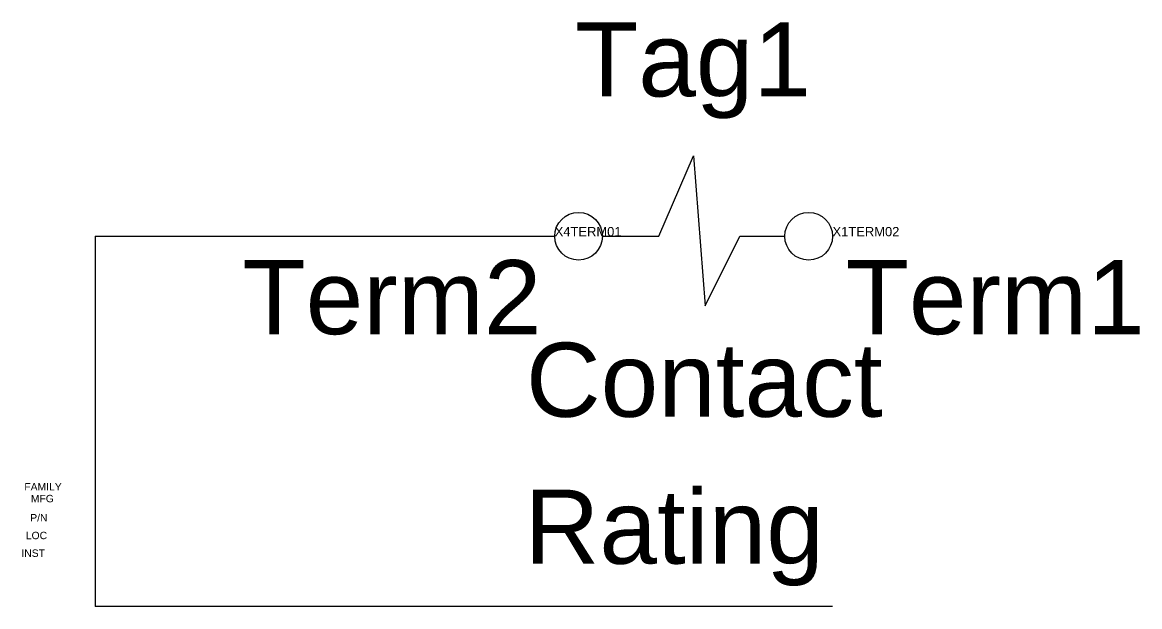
# Model space of a CAD drawing. Header units: inches. Extents: x -3.88 to 0.41, y -0.5 to 0.29.
# Drawn here: x -1.093 to 0.415, y -0.5 to 0.289 of the extents above; entities outside this region: 3.
import ezdxf
from ezdxf.enums import TextEntityAlignment as Align

# ---------------------------------------------------------------- set-up
doc = ezdxf.new("R2010")
doc.units = ezdxf.units.IN
doc.header["$MEASUREMENT"] = 0
doc.layers.add('WIRES', color=7, linetype='Continuous')
doc.styles.add('INERCONNECT TABLES', font='arial.ttf', dxfattribs={"height": 0.1})
doc.styles.add('WD', font='arial.ttf', dxfattribs={"height": 1})

msp = doc.modelspace()

# ---------------------------------------------------------------- linework, layer by layer
for p, q in [((-0.2344, 0), (-0.1875, 0.1087)), ((-0.1875, 0.1087), (-0.1719, -0.0938)), ((-0.3106, 0), (-0.2344, 0)), ((-0.1719, -0.0938), (-0.125, 0)), ((-0.125, 0), (-0.0644, 0))]:
    msp.add_line(p, q)
for centre in [(-0.3428, 0), (-0.0322, 0)]:
    msp.add_circle(centre, 0.0322)
at = {"layer": 'WIRES'}
for p, q in [((-0.995, 0), (-0.375, 0)), ((-0.995, 0), (-0.995, -0.5)), ((0, -0.5), (-0.995, -0.5))]:
    msp.add_line(p, q, dxfattribs=at)

# ---------------------------------------------------------------- texts
at = {"style": 'INERCONNECT TABLES', "flags": 8}
msp.add_attdef('Tag1', text='VALVE', height=0.1, dxfattribs=at).set_placement((-0.1883, 0.1587), align=Align.BOTTOM_CENTER)
msp.add_attdef('Desc1', text='', height=0.1, dxfattribs=at).set_placement((-3.5, 0.15), align=Align.MIDDLE_RIGHT)
at = {"linetype": 'Continuous', "style": 'INERCONNECT TABLES', "flags": 8}
for tag, p in [('Desc2', (-3.5, 0)), ('Desc3', (-3.5, -0.15))]:
    msp.add_attdef(tag, text='', height=0.1, dxfattribs=at).set_placement(p, align=Align.MIDDLE_RIGHT)
for tag, p, height, style, flags in [('X4TERM01', (-0.375, 0), 0.0125, 'WD', 9), ('X1TERM02', (0, 0), 0.0125, 'WD', 9), ('FAMILY', (-1.0908, -0.3432), 0.01, 'WD', 9), ('Rating', (-0.4155, -0.4421), 0.1, 'INERCONNECT TABLES', 8)]:
    msp.add_attdef(tag, p, '', height=height, dxfattribs=dict(style=style, flags=flags))
msp.add_attdef('Term2', text='', height=0.1, dxfattribs=at).set_placement((-0.3928, -0.0322), align=Align.TOP_RIGHT)
msp.add_attdef('Term1', text='', height=0.1, dxfattribs=at).set_placement((0.0178, -0.0322), align=Align.TOP_LEFT)
at = {"style": 'INERCONNECT TABLES', "flags": 8}
msp.add_attdef('Contact', text='NC', height=0.1, dxfattribs=at).set_placement((-0.1731, -0.1437), align=Align.TOP_CENTER)
at = {"linetype": 'Continuous', "style": 'INERCONNECT TABLES', "flags": 9}
msp.add_attdef('MFG', text='', height=0.01, dxfattribs=at).set_placement((-1.051, -0.3591), align=Align.RIGHT)
for tag, p in [('P/N', (-1.0828, -0.385)), ('LOC', (-1.0888, -0.4089)), ('INST', (-1.0948, -0.4328))]:
    msp.add_attdef(tag, p, '', height=0.01, dxfattribs=at)

doc.saveas('drawing.dxf')
